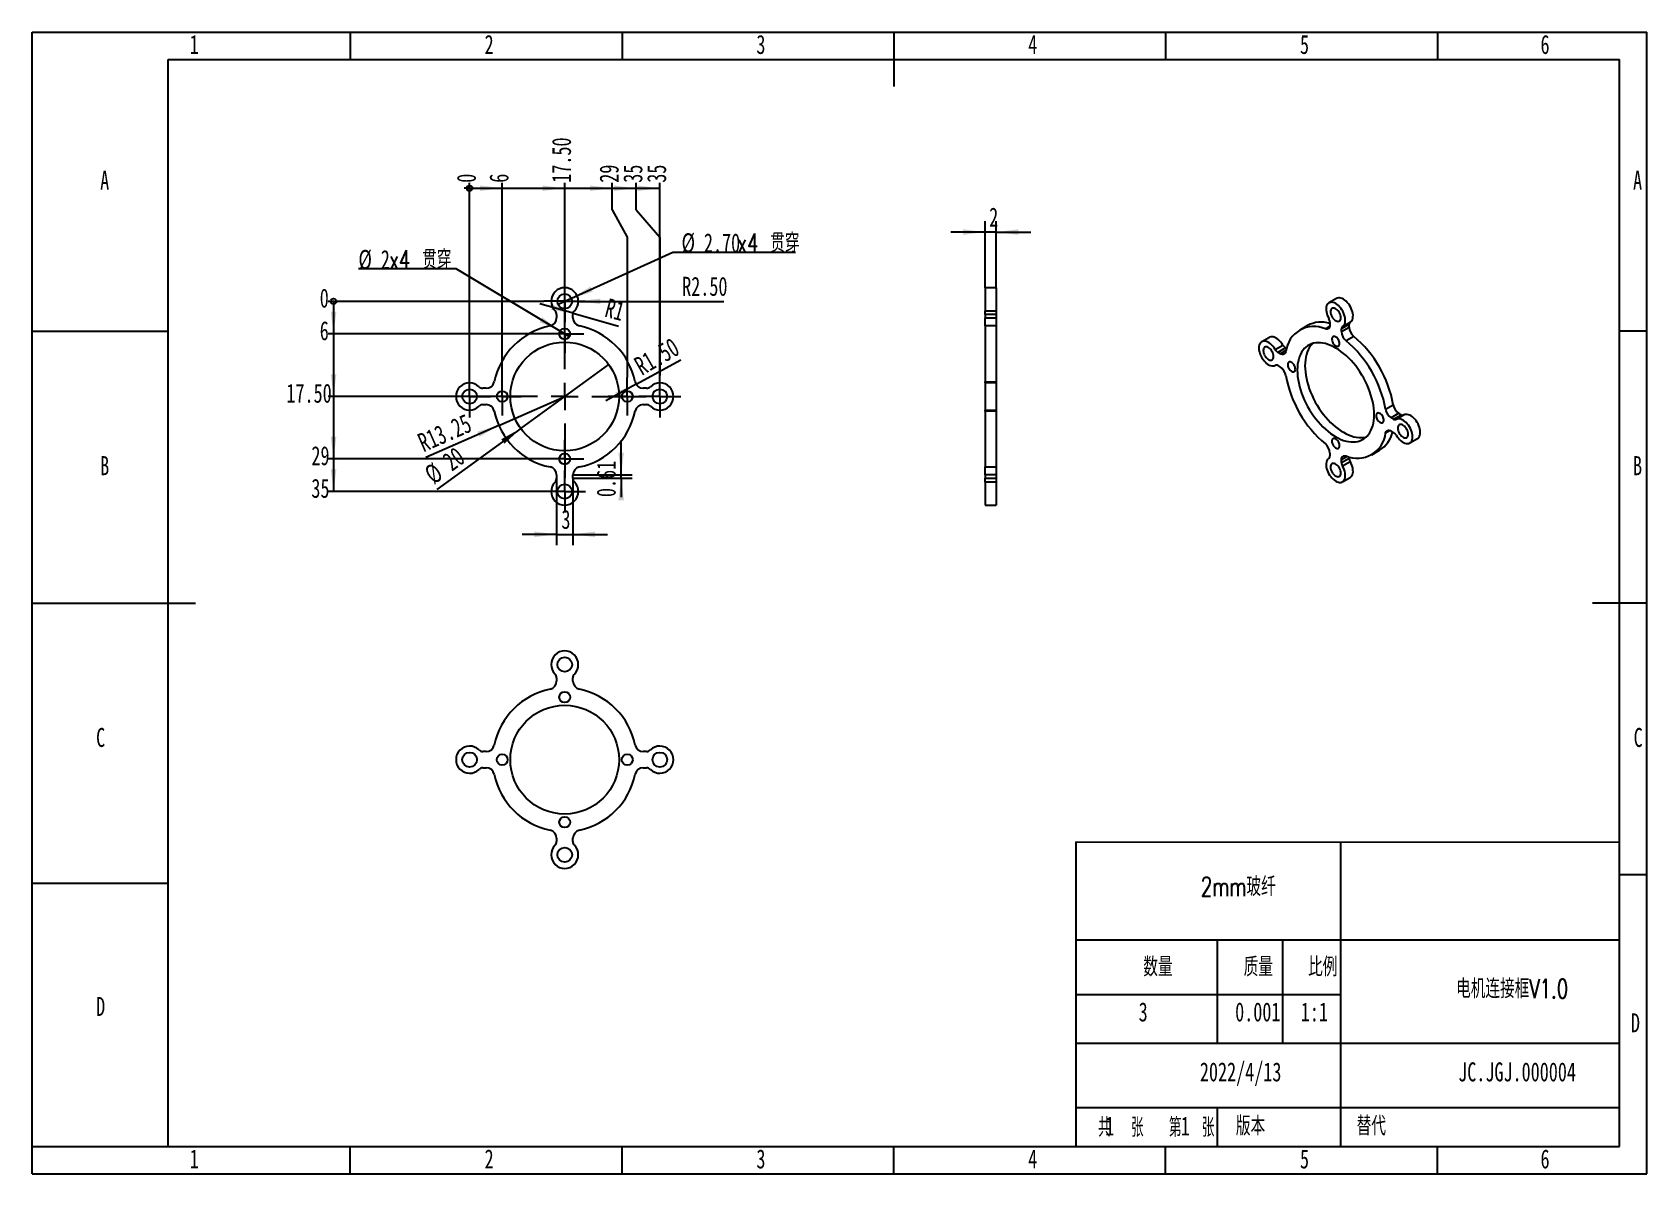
# Model space of a CAD drawing. Header units: millimetres. Extents: x 0 to 297, y 0 to 210.
import ezdxf

# ---------------------------------------------------------------- set-up
doc = ezdxf.new("R2010")
doc.units = ezdxf.units.MM
doc.layers.add('图框', color=7, linetype='Continuous')
doc.styles.add('SLDTEXTSTYLE0', font='TXT', dxfattribs={"width": 0.7, "bigfont": 'bigfont'})
doc.styles.add('SLDTEXTSTYLE1', font='TXT', dxfattribs={"width": 0.6, "bigfont": 'bigfont'})
doc.styles.add('SLDTEXTSTYLE2', font='TXT', dxfattribs={"width": 0.7})
doc.dimstyles.new('SLDDIMSTYLE0', dxfattribs={"dimtxt": 3.5, "dimasz": 0.338667, "dimexe": 0, "dimexo": 0.0625, "dimgap": 0.875, "dimtad": 0, "dimtih": 1, "dimtoh": 1, "dimdec": 0, "dimrnd": 1e-09, "dimdsep": 46, "dimtxsty": 'SLDTEXTSTYLE2', "dimblk1": 'ORIGIN', "dimblk2": 'ORIGIN', "dimsah": 1, "dimcen": 0.09, "dimadec": 0, "dimazin": 2, "dimtfac": 1, "dimtdec": 0, "dimtofl": 0, "dimtmove": 0, "dimatfit": 3, "dimldrblk": 'ORIGIN', "dimfxl": 0, "dimfrac": 2, "dimtolj": 1, "dimtzin": 12, "dimarcsym": 0})
doc.dimstyles.new('SLDDIMSTYLE1', dxfattribs={"dimtxt": 3.5, "dimasz": 4.08, "dimexe": 0, "dimexo": 0.0625, "dimgap": 0.875, "dimtad": 0, "dimtih": 1, "dimtoh": 1, "dimrnd": 1e-09, "dimzin": 12, "dimdsep": 46, "dimtxsty": 'SLDTEXTSTYLE2', "dimsah": 1, "dimcen": 0.09, "dimadec": 0, "dimazin": 3, "dimtfac": 1, "dimtofl": 0, "dimtmove": 0, "dimatfit": 3, "dimfxl": 0, "dimfrac": 2, "dimtolj": 1, "dimtzin": 12, "dimarcsym": 0})
doc.dimstyles.new('SLDDIMSTYLE10', dxfattribs={"dimtxt": 3.5, "dimasz": 4.08, "dimexe": 0, "dimexo": 0.0625, "dimgap": 0.875, "dimtad": 2, "dimrnd": 1e-09, "dimzin": 12, "dimdsep": 46, "dimtxsty": 'SLDTEXTSTYLE2', "dimsah": 1, "dimcen": 0, "dimadec": 0, "dimazin": 3, "dimtfac": 1, "dimtofl": 0, "dimtmove": 0, "dimatfit": 3, "dimfxl": 0, "dimfrac": 2, "dimtolj": 1, "dimtzin": 12, "dimarcsym": 0})
doc.dimstyles.new('SLDDIMSTYLE11', dxfattribs={"dimtxt": 3.5, "dimasz": 4.08, "dimexe": 0, "dimexo": 0.0625, "dimgap": 0.875, "dimtad": 2, "dimrnd": 1e-09, "dimzin": 4, "dimdsep": 46, "dimtxsty": 'SLDTEXTSTYLE2', "dimsah": 1, "dimcen": 0, "dimadec": 0, "dimazin": 1, "dimtfac": 1, "dimtofl": 0, "dimtmove": 1, "dimatfit": 3, "dimfxl": 0, "dimfrac": 2, "dimtolj": 1, "dimtzin": 12, "dimarcsym": 0})
doc.dimstyles.new('SLDDIMSTYLE2', dxfattribs={"dimtxt": 3.5, "dimasz": 4.08, "dimexe": 0, "dimexo": 0.0625, "dimgap": 0.875, "dimtad": 0, "dimtih": 1, "dimtoh": 1, "dimrnd": 1e-09, "dimzin": 4, "dimdsep": 46, "dimtxsty": 'SLDTEXTSTYLE2', "dimsah": 1, "dimcen": 0.09, "dimadec": 0, "dimazin": 1, "dimtfac": 1, "dimtofl": 0, "dimtmove": 0, "dimatfit": 3, "dimfxl": 0, "dimfrac": 2, "dimtolj": 1, "dimtzin": 12, "dimarcsym": 0})
doc.dimstyles.new('SLDDIMSTYLE3', dxfattribs={"dimtxt": 3.5, "dimasz": 4.08, "dimexe": 0, "dimexo": 0.0625, "dimgap": 0.875, "dimtad": 0, "dimtih": 1, "dimtoh": 1, "dimrnd": 1e-09, "dimzin": 4, "dimdsep": 46, "dimtxsty": 'SLDTEXTSTYLE2', "dimblk1": 'NONE', "dimsah": 1, "dimcen": 0, "dimadec": 0, "dimazin": 1, "dimtfac": 1, "dimtmove": 0, "dimatfit": 3, "dimldrblk": 'NONE', "dimfxl": 0, "dimfrac": 2, "dimtolj": 1, "dimtzin": 12, "dimarcsym": 0})
doc.dimstyles.new('SLDDIMSTYLE4', dxfattribs={"dimtxt": 3.5, "dimasz": 4.08, "dimexe": 0, "dimexo": 0.0625, "dimgap": 0.875, "dimtad": 0, "dimtih": 1, "dimtoh": 1, "dimrnd": 1e-09, "dimzin": 12, "dimdsep": 46, "dimtxsty": 'SLDTEXTSTYLE2', "dimblk1": 'NONE', "dimsah": 1, "dimcen": 0, "dimadec": 0, "dimazin": 3, "dimtfac": 1, "dimtmove": 0, "dimatfit": 3, "dimldrblk": 'NONE', "dimfxl": 0, "dimfrac": 2, "dimtolj": 1, "dimtzin": 12, "dimarcsym": 0})
doc.dimstyles.new('SLDDIMSTYLE5', dxfattribs={"dimtxt": 3.5, "dimasz": 4.08, "dimexe": 0, "dimexo": 0.0625, "dimgap": 0.875, "dimtad": 2, "dimrnd": 1e-09, "dimzin": 4, "dimdsep": 46, "dimtxsty": 'SLDTEXTSTYLE2', "dimsah": 1, "dimcen": 0, "dimadec": 0, "dimazin": 1, "dimtfac": 1, "dimtofl": 0, "dimtmove": 0, "dimatfit": 3, "dimfxl": 0, "dimfrac": 2, "dimtolj": 1, "dimtzin": 12, "dimarcsym": 0})
doc.dimstyles.new('SLDDIMSTYLE6', dxfattribs={"dimtxt": 3.5, "dimasz": 4.08, "dimexe": 0, "dimexo": 0.0625, "dimgap": 0.875, "dimtad": 2, "dimrnd": 1e-09, "dimzin": 12, "dimdsep": 46, "dimtxsty": 'SLDTEXTSTYLE2', "dimsah": 1, "dimcen": 0, "dimadec": 0, "dimazin": 3, "dimtfac": 1, "dimtofl": 0, "dimtmove": 1, "dimatfit": 3, "dimfxl": 0, "dimfrac": 2, "dimtolj": 1, "dimtzin": 12, "dimarcsym": 0})
doc.dimstyles.new('SLDDIMSTYLE7', dxfattribs={"dimtxt": 3.5, "dimasz": 4.08, "dimexe": 0, "dimexo": 0.0625, "dimgap": 0.875, "dimtad": 2, "dimrnd": 1e-09, "dimzin": 12, "dimdsep": 46, "dimtxsty": 'SLDTEXTSTYLE2', "dimsah": 1, "dimcen": 0.09, "dimadec": 0, "dimazin": 3, "dimtfac": 1, "dimtmove": 0, "dimatfit": 0, "dimfxl": 0, "dimfrac": 2, "dimtolj": 1, "dimtzin": 12, "dimarcsym": 0})
doc.dimstyles.new('SLDDIMSTYLE8', dxfattribs={"dimtxt": 3.5, "dimasz": 4.08, "dimexe": 0, "dimexo": 0.0625, "dimgap": 0.875, "dimtad": 2, "dimrnd": 1e-09, "dimdsep": 46, "dimtxsty": 'SLDTEXTSTYLE2', "dimsah": 1, "dimcen": 0.09, "dimadec": 0, "dimazin": 2, "dimtfac": 1, "dimtmove": 0, "dimatfit": 0, "dimfxl": 0, "dimfrac": 2, "dimtolj": 1, "dimtzin": 12, "dimarcsym": 0})
doc.dimstyles.new('SLDDIMSTYLE9', dxfattribs={"dimtxt": 3.5, "dimasz": 4.08, "dimexe": 0, "dimexo": 0.0625, "dimgap": 0.875, "dimtad": 2, "dimrnd": 1e-09, "dimzin": 12, "dimdsep": 46, "dimtxsty": 'SLDTEXTSTYLE2', "dimblk1": 'NONE', "dimsah": 1, "dimcen": 0, "dimadec": 0, "dimazin": 3, "dimtfac": 1, "dimtmove": 0, "dimatfit": 3, "dimldrblk": 'NONE', "dimfxl": 0, "dimfrac": 2, "dimtolj": 1, "dimtzin": 12, "dimarcsym": 0})

# ---------------------------------------------------------------- blocks, each defined once
blk = doc.blocks.new('_Origin')
at = {"color": 0, "linetype": 'ByBlock', "lineweight": -2}
blk.add_line((0, 0), (-1, 0), dxfattribs=at)
blk.add_circle((0, 0), 0.5, dxfattribs=at)
blk = doc.blocks.new('_D')
at = {"layer": '图框'}
blk.add_line((80.45, 146.85), (80.45, 182.32), dxfattribs=at)
at = {"layer": '图框', "xscale": 1.016, "yscale": 1.016}
blk.add_blockref('_Origin', (80.45, 181.31), dxfattribs=at)
at = {"layer": '图框', "insert": (78.1, 182.32), "char_height": 3.5, "attachment_point": 1, "rotation": 90, "style": 'SLDTEXTSTYLE2'}
blk.add_mtext('0', dxfattribs=at)
blk = doc.blocks.new('_D_1')
at = {"layer": '图框'}
for p, q in [((80.45, 181.31), (86.45, 181.31)), ((86.45, 146.5), (86.45, 182.32))]:
    blk.add_line(p, q, dxfattribs=at)
blk.add_solid([(86.45, 181.31), (82.37, 181.81), (82.37, 180.8)], dxfattribs=at)
at = {"layer": '图框', "insert": (84.1, 182.32), "char_height": 3.5, "attachment_point": 1, "rotation": 90, "style": 'SLDTEXTSTYLE2'}
blk.add_mtext('6', dxfattribs=at)
blk = doc.blocks.new('_D_2')
at = {"layer": '图框'}
for p, q in [((86.45, 181.31), (97.95, 181.31)), ((97.95, 155.5), (97.95, 182.32))]:
    blk.add_line(p, q, dxfattribs=at)
blk.add_solid([(97.95, 181.31), (93.87, 181.81), (93.87, 180.8)], dxfattribs=at)
at = {"layer": '图框', "insert": (95.6, 182.32), "char_height": 3.5, "attachment_point": 1, "rotation": 90, "style": 'SLDTEXTSTYLE2'}
blk.add_mtext('17.50', dxfattribs=at)
blk = doc.blocks.new('_D_3')
at = {"layer": '图框'}
for p, q in [((97.95, 181.31), (106.7, 181.31)), ((106.7, 177.32), (106.7, 182.32)), ((106.7, 177.32), (109.45, 172.32)), ((109.45, 172.32), (109.45, 146.5))]:
    blk.add_line(p, q, dxfattribs=at)
blk.add_solid([(106.7, 181.31), (102.62, 181.81), (102.62, 180.8)], dxfattribs=at)
at = {"layer": '图框', "insert": (104.36, 182.32), "char_height": 3.5, "attachment_point": 1, "rotation": 90, "style": 'SLDTEXTSTYLE2'}
blk.add_mtext('29', dxfattribs=at)
blk = doc.blocks.new('_D_4')
at = {"layer": '图框'}
for p, q in [((106.7, 181.31), (111.08, 181.31)), ((111.08, 177.32), (111.08, 182.32)), ((111.08, 177.32), (115.45, 172.32)), ((115.45, 172.32), (115.45, 146.85))]:
    blk.add_line(p, q, dxfattribs=at)
blk.add_solid([(111.08, 181.31), (107, 181.81), (107, 180.8)], dxfattribs=at)
at = {"layer": '图框', "insert": (108.73, 182.32), "char_height": 3.5, "attachment_point": 1, "rotation": 90, "style": 'SLDTEXTSTYLE2'}
blk.add_mtext('35', dxfattribs=at)
blk = doc.blocks.new('_D_5')
at = {"layer": '图框'}
for p, q in [((106.7, 181.31), (115.45, 181.31)), ((115.45, 143), (115.45, 182.32))]:
    blk.add_line(p, q, dxfattribs=at)
blk.add_solid([(115.45, 181.31), (111.37, 181.81), (111.37, 180.8)], dxfattribs=at)
at = {"layer": '图框', "insert": (113.1, 182.32), "char_height": 3.5, "attachment_point": 1, "rotation": 90, "style": 'SLDTEXTSTYLE2'}
blk.add_mtext('35', dxfattribs=at)
blk = doc.blocks.new('_D_6')
at = {"layer": '图框'}
blk.add_line((94.1, 160.5), (54.42, 160.5), dxfattribs=at)
at = {"layer": '图框', "xscale": 1.016, "yscale": 1.016}
blk.add_blockref('_Origin', (55.43, 160.5), dxfattribs=at)
at = {"layer": '图框', "insert": (52.88, 162.85), "char_height": 3.5, "attachment_point": 1, "style": 'SLDTEXTSTYLE2'}
blk.add_mtext('0', dxfattribs=at)
blk = doc.blocks.new('_D_7')
at = {"layer": '图框'}
for p, q in [((55.43, 160.5), (55.43, 154.5)), ((94.45, 154.5), (54.42, 154.5))]:
    blk.add_line(p, q, dxfattribs=at)
blk.add_solid([(55.43, 154.5), (55.94, 158.58), (54.92, 158.58)], dxfattribs=at)
at = {"layer": '图框', "insert": (52.88, 156.85), "char_height": 3.5, "attachment_point": 1, "style": 'SLDTEXTSTYLE2'}
blk.add_mtext('6', dxfattribs=at)
blk = doc.blocks.new('_D_8')
at = {"layer": '图框'}
for p, q in [((55.43, 154.5), (55.43, 143)), ((82.95, 143), (54.42, 143))]:
    blk.add_line(p, q, dxfattribs=at)
blk.add_solid([(55.43, 143), (55.94, 147.08), (54.92, 147.08)], dxfattribs=at)
at = {"layer": '图框', "insert": (46.75, 145.35), "char_height": 3.5, "attachment_point": 1, "style": 'SLDTEXTSTYLE2'}
blk.add_mtext('17.50', dxfattribs=at)
blk = doc.blocks.new('_D_9')
at = {"layer": '图框'}
for p, q in [((55.43, 143), (55.43, 131.5)), ((94.45, 131.5), (54.42, 131.5))]:
    blk.add_line(p, q, dxfattribs=at)
blk.add_solid([(55.43, 131.5), (55.94, 135.58), (54.92, 135.58)], dxfattribs=at)
at = {"layer": '图框', "insert": (51.35, 133.85), "char_height": 3.5, "attachment_point": 1, "style": 'SLDTEXTSTYLE2'}
blk.add_mtext('29', dxfattribs=at)
blk = doc.blocks.new('_D_10')
at = {"layer": '图框'}
for p, q in [((55.43, 131.5), (55.43, 125.5)), ((94.1, 125.5), (54.42, 125.5))]:
    blk.add_line(p, q, dxfattribs=at)
blk.add_solid([(55.43, 125.5), (55.94, 129.58), (54.92, 129.58)], dxfattribs=at)
at = {"layer": '图框', "insert": (51.34, 127.85), "char_height": 3.5, "attachment_point": 1, "style": 'SLDTEXTSTYLE2'}
blk.add_mtext('35', dxfattribs=at)
blk = doc.blocks.new('_D_11')
at = {"layer": '图框'}
for p, q in [((99.18, 161.06), (117.86, 169.53)), ((117.86, 169.53), (140.41, 169.53)), ((96.72, 159.95), (99.18, 161.06))]:
    blk.add_line(p, q, dxfattribs=at)
blk.add_solid([(99.18, 161.06), (103.11, 162.28), (102.69, 163.21)], dxfattribs=at)
at = {"layer": '图框', "char_height": 3.5, "attachment_point": 1}
for s, insert, style in [('%%c', (119.44, 173.02), 'SLDTEXTSTYLE2'), ('2.70', (123.56, 173.01), 'SLDTEXTSTYLE2'), ('x4 贯穿', (129.69, 173.01), 'SLDTEXTSTYLE0')]:
    blk.add_mtext(s, dxfattribs=dict(at, insert=insert, style=style))
blk = doc.blocks.new('_None')
blk = doc.blocks.new('_D_12')
at = {"layer": '图框'}
for p, q in [((77.95, 166.46), (60, 166.46)), ((97.09, 155.02), (77.95, 166.46)), ((98.81, 153.99), (97.09, 155.02))]:
    blk.add_line(p, q, dxfattribs=at)
blk.add_solid([(97.09, 155.02), (93.85, 157.55), (93.33, 156.67)], dxfattribs=at)
at = {"layer": '图框', "char_height": 3.5, "attachment_point": 1}
for s, insert, style in [('%%c', (60, 169.95), 'SLDTEXTSTYLE2'), ('2', (64.11, 169.93), 'SLDTEXTSTYLE2'), ('x4 贯穿', (65.65, 169.93), 'SLDTEXTSTYLE0')]:
    blk.add_mtext(s, dxfattribs=dict(at, insert=insert, style=style))
blk = doc.blocks.new('_D_13')
at = {"layer": '图框'}
for q in [(97.95, 160.5), (127.23, 160.5)]:
    blk.add_line((100.45, 160.5), q, dxfattribs=at)
blk.add_solid([(100.45, 160.5), (104.53, 160), (104.53, 161.01)], dxfattribs=at)
at = {"layer": '图框', "insert": (119.56, 165.01), "char_height": 3.5, "attachment_point": 1, "style": 'SLDTEXTSTYLE2'}
blk.add_mtext('R2.50', dxfattribs=at)
blk = doc.blocks.new('_D_14')
at = {"layer": '图框'}
for q in [(93.37, 160.04), (107.83, 155.96)]:
    blk.add_line((99.48, 158.31), q, dxfattribs=at)
blk.add_solid([(99.48, 158.31), (95.7, 159.91), (95.42, 158.93)], dxfattribs=at)
at = {"layer": '图框', "insert": (106.04, 161.11), "char_height": 3.5, "attachment_point": 1, "rotation": 345, "style": 'SLDTEXTSTYLE2'}
blk.add_mtext('R1', dxfattribs=at)
blk = doc.blocks.new('_D_15')
at = {"layer": '图框'}
for p, q in [((96.45, 127.95), (96.45, 115.63)), ((99.45, 127.95), (99.45, 115.63)), ((96.45, 117.63), (90.1, 117.63)), ((96.45, 117.63), (99.45, 117.63)), ((99.45, 117.63), (105.8, 117.63))]:
    blk.add_line(p, q, dxfattribs=at)
for points in [[(96.45, 117.63), (92.37, 118.14), (92.37, 117.12)], [(99.45, 117.63), (103.53, 117.12), (103.53, 118.14)]]:
    blk.add_solid(points, dxfattribs=at)
at = {"layer": '图框', "insert": (97.34, 122.14), "char_height": 3.5, "attachment_point": 1, "style": 'SLDTEXTSTYLE2'}
blk.add_mtext('3', dxfattribs=at)
blk = doc.blocks.new('_D_16')
at = {"layer": '图框'}
for p, q in [((108.33, 128.56), (108.33, 134.91)), ((99.45, 128.56), (110.33, 128.56)), ((99.45, 127.95), (110.33, 127.95)), ((108.33, 127.95), (108.33, 128.56)), ((108.33, 127.95), (108.33, 124.49))]:
    blk.add_line(p, q, dxfattribs=at)
for points in [[(108.33, 128.56), (108.84, 132.64), (107.82, 132.64)], [(108.33, 127.95), (107.82, 123.87), (108.84, 123.87)]]:
    blk.add_solid(points, dxfattribs=at)
at = {"layer": '图框', "insert": (103.82, 124.49), "char_height": 3.5, "attachment_point": 1, "rotation": 90, "style": 'SLDTEXTSTYLE2'}
blk.add_mtext('0.61', dxfattribs=at)
blk = doc.blocks.new('_D_17')
at = {"layer": '图框'}
for q in [(106.04, 148.89), (74.44, 125.89)]:
    blk.add_line((89.87, 137.12), q, dxfattribs=at)
blk.add_solid([(89.87, 137.12), (86.27, 135.13), (86.87, 134.31)], dxfattribs=at)
at = {"layer": '图框', "char_height": 3.5, "attachment_point": 1, "rotation": 36.0491, "style": 'SLDTEXTSTYLE2'}
for s, insert in [('%%c', (71.79, 129.54)), ('20', (75.12, 131.95))]:
    blk.add_mtext(s, dxfattribs=dict(at, insert=insert))
blk = doc.blocks.new('_D_18')
at = {"layer": '图框'}
for q in [(97.95, 143), (72.38, 131.79)]:
    blk.add_line((85.82, 137.68), q, dxfattribs=at)
blk.add_solid([(85.82, 137.68), (81.88, 136.51), (82.28, 135.58)], dxfattribs=at)
at = {"layer": '图框', "insert": (70.57, 135.91), "char_height": 3.5, "attachment_point": 1, "rotation": 23.679, "style": 'SLDTEXTSTYLE2'}
blk.add_mtext('R13.25', dxfattribs=at)
blk = doc.blocks.new('_D_19')
at = {"layer": '图框'}
for q in [(119.29, 149.73), (105.52, 142.21)]:
    blk.add_line((111.09, 145.25), q, dxfattribs=at)
blk.add_solid([(111.09, 145.25), (107.27, 143.74), (107.76, 142.85)], dxfattribs=at)
at = {"layer": '图框', "insert": (110.39, 149.8), "char_height": 3.5, "attachment_point": 1, "rotation": 30, "style": 'SLDTEXTSTYLE2'}
blk.add_mtext('R1.50', dxfattribs=at)
blk = doc.blocks.new('SW_CENTERMARKSYMBOL_0')
at = {"layer": '图框', "color": 0}
for p, q in [((0, 5), (0, 12.5)), ((-5, 0), (-12.5, 0)), ((0, 0), (-2.5, 0)), ((0, 0), (0, 2.5)), ((0, 0), (0, -2.5)), ((0, 0), (2.5, 0)), ((5, 0), (12.5, 0)), ((0, -5), (0, -12.5))]:
    blk.add_line(p, q, dxfattribs=at)
blk = doc.blocks.new('SW_CENTERMARKSYMBOL_1')
at = {"layer": '图框', "color": 0}
for p, q in [((0, 2.5), (0, 3.85)), ((-2.5, 0), (-3.85, 0)), ((0, 0), (-2.5, 0)), ((0, 0), (0, 2.5)), ((0, 0), (0, -2.5)), ((0, 0), (2.5, 0)), ((2.5, 0), (3.85, 0)), ((0, -2.5), (0, -3.85))]:
    blk.add_line(p, q, dxfattribs=at)
blk = doc.blocks.new('SW_CENTERMARKSYMBOL_2')
at = {"layer": '图框', "color": 0}
for p, q in [((0, 2.5), (0, 3.85)), ((-2.5, 0), (-3.85, 0)), ((0, 0), (-2.5, 0)), ((0, 0), (0, 2.5)), ((0, 0), (0, -2.5)), ((0, 0), (2.5, 0)), ((2.5, 0), (3.85, 0)), ((0, -2.5), (0, -3.85))]:
    blk.add_line(p, q, dxfattribs=at)
blk = doc.blocks.new('SW_CENTERMARKSYMBOL_3')
at = {"layer": '图框', "color": 0}
for p, q in [((0, 2.5), (0, 3.85)), ((-2.5, 0), (-3.85, 0)), ((0, 0), (-2.5, 0)), ((0, 0), (0, 2.5)), ((0, 0), (0, -2.5)), ((0, 0), (2.5, 0)), ((2.5, 0), (3.85, 0)), ((0, -2.5), (0, -3.85))]:
    blk.add_line(p, q, dxfattribs=at)
blk = doc.blocks.new('SW_CENTERMARKSYMBOL_4')
at = {"layer": '图框', "color": 0}
for p, q in [((0, 2.5), (0, 3.85)), ((-2.5, 0), (-3.85, 0)), ((0, 0), (-2.5, 0)), ((0, 0), (0, 2.5)), ((0, 0), (0, -2.5)), ((0, 0), (2.5, 0)), ((2.5, 0), (3.85, 0)), ((0, -2.5), (0, -3.85))]:
    blk.add_line(p, q, dxfattribs=at)
blk = doc.blocks.new('SW_CENTERMARKSYMBOL_5')
at = {"layer": '图框', "color": 0}
for p, q in [((0, 2.5), (0, 3.5)), ((-2.5, 0), (-3.5, 0)), ((0, 0), (-2.5, 0)), ((0, 0), (0, 2.5)), ((0, 0), (0, -2.5)), ((0, 0), (2.5, 0)), ((2.5, 0), (3.5, 0)), ((0, -2.5), (0, -3.5))]:
    blk.add_line(p, q, dxfattribs=at)
blk = doc.blocks.new('SW_CENTERMARKSYMBOL_6')
at = {"layer": '图框', "color": 0}
for p, q in [((0, 2.5), (0, 3.5)), ((-2.5, 0), (-3.5, 0)), ((0, 0), (-2.5, 0)), ((0, 0), (0, 2.5)), ((0, 0), (0, -2.5)), ((0, 0), (2.5, 0)), ((2.5, 0), (3.5, 0)), ((0, -2.5), (0, -3.5))]:
    blk.add_line(p, q, dxfattribs=at)
blk = doc.blocks.new('SW_CENTERMARKSYMBOL_7')
at = {"layer": '图框', "color": 0}
for p, q in [((0, 2.5), (0, 3.5)), ((-2.5, 0), (-3.5, 0)), ((0, 0), (-2.5, 0)), ((0, 0), (0, 2.5)), ((0, 0), (0, -2.5)), ((0, 0), (2.5, 0)), ((2.5, 0), (3.5, 0)), ((0, -2.5), (0, -3.5))]:
    blk.add_line(p, q, dxfattribs=at)
blk = doc.blocks.new('SW_CENTERMARKSYMBOL_8')
at = {"layer": '图框', "color": 0}
for p, q in [((0, 2.5), (0, 3.5)), ((-2.5, 0), (-3.5, 0)), ((0, 0), (-2.5, 0)), ((0, 0), (0, 2.5)), ((0, 0), (0, -2.5)), ((0, 0), (2.5, 0)), ((2.5, 0), (3.5, 0)), ((0, -2.5), (0, -3.5))]:
    blk.add_line(p, q, dxfattribs=at)
blk = doc.blocks.new('_D_20')
at = {"layer": '图框'}
for p, q in [((175.32, 163), (175.32, 175.24)), ((177.32, 163), (177.32, 175.24)), ((175.32, 173.24), (168.97, 173.24)), ((177.32, 173.24), (175.32, 173.24)), ((177.32, 173.24), (183.67, 173.24))]:
    blk.add_line(p, q, dxfattribs=at)
for points in [[(175.32, 173.24), (171.24, 173.75), (171.24, 172.73)], [(177.32, 173.24), (181.4, 172.73), (181.4, 173.75)]]:
    blk.add_solid(points, dxfattribs=at)
at = {"layer": '图框', "insert": (176.03, 177.75), "char_height": 3.5, "attachment_point": 1, "style": 'SLDTEXTSTYLE2'}
blk.add_mtext('2', dxfattribs=at)

msp = doc.modelspace()

# ---------------------------------------------------------------- linework, layer by layer
at = {"color": 7, "linetype": 'Continuous', "lineweight": 25}
for p, q in [((177.321, 163.003), (175.321, 163.003)), ((175.321, 163.003), (175.321, 158.754)), ((177.321, 163.003), (177.321, 158.754)), ((239.954, 161.02), (238.54, 160.203)), ((96.45, 158.054), (96.45, 157.445)), ((99.45, 157.445), (99.45, 158.054)), ((175.321, 158.754), (177.321, 158.754)), ((175.321, 158.054), (175.321, 158.754)), ((177.321, 158.054), (175.321, 158.054)), ((175.321, 158.054), (175.321, 157.445)), ((175.321, 157.445), (177.321, 157.445)), ((175.321, 155.976), (175.321, 157.445)), ((177.321, 158.754), (177.321, 158.054)), ((177.321, 158.054), (177.321, 157.445)), ((177.321, 157.445), (177.321, 155.976)), ((177.321, 155.976), (175.321, 155.976)), ((175.321, 155.976), (175.321, 145.698)), ((177.321, 155.976), (177.321, 145.698)), ((234.579, 156.04), (233.165, 155.224)), ((238.729, 156.651), (238.729, 156.153)), ((242.264, 156.242), (240.85, 155.426)), ((240.85, 154.929), (242.264, 155.745)), ((240.85, 154.929), (240.85, 155.426)), ((241.052, 155.881), (242.466, 156.697)), ((242.264, 155.745), (242.264, 156.242)), ((227.579, 153.874), (226.165, 153.058)), ((228.652, 151.636), (230.066, 152.453)), ((230.561, 151.934), (229.147, 151.117)), ((230.753, 151.823), (230.561, 151.934)), ((243.109, 154.058), (241.695, 153.242)), ((229.578, 150.869), (229.147, 151.117)), ((229.147, 148.668), (229.578, 148.419)), ((175.321, 145.698), (177.321, 145.698)), ((175.321, 145.503), (175.321, 145.698)), ((177.321, 145.698), (177.321, 145.503)), ((83.509, 144.503), (82.9, 144.503)), ((113.001, 144.503), (112.392, 144.503)), ((177.321, 145.503), (175.321, 145.503)), ((175.321, 145.503), (175.321, 140.503)), ((177.321, 145.503), (177.321, 140.503)), ((82.9, 141.503), (83.509, 141.503)), ((112.392, 141.503), (113.001, 141.503)), ((175.321, 140.503), (177.321, 140.503)), ((175.321, 140.308), (175.321, 140.503)), ((177.321, 140.308), (175.321, 140.308)), ((175.321, 140.308), (175.321, 130.03)), ((177.321, 140.503), (177.321, 140.308)), ((177.321, 140.308), (177.321, 130.03)), ((248.963, 140.654), (250.377, 141.47)), ((251.415, 139.895), (250.001, 139.079)), ((250.432, 138.83), (251.846, 139.646)), ((252.341, 139.594), (250.927, 138.778)), ((251.846, 139.646), (251.415, 139.895)), ((250.432, 138.83), (250.001, 139.079)), ((250.001, 136.629), (250.432, 136.38)), ((253.414, 134.44), (254.828, 135.257)), ((238.729, 132.569), (238.729, 132.072)), ((240.85, 130.847), (242.264, 131.664)), ((240.85, 130.847), (240.85, 131.344)), ((242.466, 130.976), (241.052, 130.159)), ((242.264, 131.664), (242.264, 131.885)), ((246.414, 132.274), (247.828, 133.09)), ((96.45, 128.562), (96.45, 127.953)), ((99.45, 127.953), (99.45, 128.562)), ((175.321, 130.03), (177.321, 130.03)), ((175.321, 128.562), (175.321, 130.03)), ((177.321, 128.562), (175.321, 128.562)), ((175.321, 128.562), (175.321, 127.953)), ((175.321, 127.953), (177.321, 127.953)), ((175.321, 127.253), (175.321, 127.953)), ((177.321, 130.03), (177.321, 128.562)), ((177.321, 128.562), (177.321, 127.953)), ((177.321, 127.953), (177.321, 127.253)), ((241.039, 127.294), (242.454, 128.111)), ((177.321, 127.253), (175.321, 127.253)), ((175.321, 127.253), (175.321, 123.003)), ((177.321, 127.253), (177.321, 123.003)), ((175.321, 123.003), (177.321, 123.003)), ((96.45, 91.225), (96.45, 90.617)), ((99.45, 90.617), (99.45, 91.225)), ((83.509, 77.675), (82.9, 77.675)), ((113.001, 77.675), (112.392, 77.675)), ((82.9, 74.675), (83.509, 74.675)), ((112.392, 74.675), (113.001, 74.675)), ((96.45, 61.733), (96.45, 61.124)), ((99.45, 61.124), (99.45, 61.733))]:
    msp.add_line(p, q, dxfattribs=at)
at = {"color": 8, "linetype": 'Continuous', "lineweight": 25}
for p, q in [((237.884, 155.442), (238.707, 155.917)), ((229.578, 150.869), (230.671, 151.5)), ((249.786, 136.728), (248.963, 136.253)), ((241.944, 131.976), (240.85, 131.344))]:
    msp.add_line(p, q, dxfattribs=at)
at = {"color": 7, "linetype": 'Continuous', "lineweight": 25, "flags": 128}
for points in [[(242.466, 156.697), (242.625, 156.82), (242.756, 156.982), (242.857, 157.179), (242.928, 157.408), (242.965, 157.664), (242.969, 157.943), (242.939, 158.24), (242.877, 158.548), (242.782, 158.862), (242.658, 159.176), (242.506, 159.484), (242.329, 159.78), (242.131, 160.058), (241.915, 160.313), (241.685, 160.541), (241.447, 160.736), (241.204, 160.896), (240.961, 161.017), (240.722, 161.097), (240.493, 161.134), (240.277, 161.128), (240.078, 161.079), (239.954, 161.02)], [(241.052, 155.881), (241.21, 156.004), (241.342, 156.165), (241.443, 156.362), (241.513, 156.591), (241.551, 156.848), (241.555, 157.127), (241.525, 157.423), (241.463, 157.732), (241.368, 158.046), (241.244, 158.36), (241.092, 158.667), (240.915, 158.963), (240.716, 159.241), (240.501, 159.497), (240.271, 159.724), (240.033, 159.92), (239.789, 160.08), (239.546, 160.201), (239.308, 160.281), (239.078, 160.318), (238.862, 160.312), (238.664, 160.262), (238.487, 160.171), (238.335, 160.039), (238.211, 159.868), (238.116, 159.663), (238.054, 159.427), (238.024, 159.165), (238.028, 158.881), (238.066, 158.582), (238.136, 158.272), (238.237, 157.957), (238.369, 157.644), (238.527, 157.339)], [(240.744, 157.487), (240.728, 157.699), (240.68, 157.923), (240.601, 158.15), (240.495, 158.374), (240.365, 158.586), (240.215, 158.779), (240.051, 158.948), (239.878, 159.085), (239.701, 159.187), (239.528, 159.249), (239.364, 159.271), (239.214, 159.25), (239.084, 159.188), (238.978, 159.087), (238.899, 158.95), (238.851, 158.783), (238.835, 158.589), (238.851, 158.377), (238.899, 158.154), (238.978, 157.927), (239.084, 157.703), (239.214, 157.491), (239.364, 157.297), (239.528, 157.129), (239.701, 156.992), (239.878, 156.89), (240.051, 156.827), (240.215, 156.806), (240.365, 156.827), (240.495, 156.888), (240.601, 156.99), (240.68, 157.126), (240.728, 157.294), (240.744, 157.487)], [(238.729, 156.153), (238.713, 155.954), (238.668, 155.779), (238.593, 155.632), (238.491, 155.518), (238.365, 155.44), (238.219, 155.401), (238.057, 155.402), (237.884, 155.442)], [(228.652, 151.636), (228.467, 151.926), (228.261, 152.196), (228.04, 152.441), (227.806, 152.657), (227.566, 152.84), (227.322, 152.985), (227.08, 153.09), (226.844, 153.154), (226.62, 153.175), (226.41, 153.152), (226.219, 153.086), (226.052, 152.979), (225.91, 152.832), (225.797, 152.648), (225.714, 152.431), (225.664, 152.184), (225.647, 151.913), (225.664, 151.622), (225.714, 151.318), (225.797, 151.006), (225.91, 150.691), (226.052, 150.38), (226.219, 150.079), (226.41, 149.793), (226.62, 149.529), (226.844, 149.29), (227.08, 149.082), (227.322, 148.908), (227.566, 148.772), (227.806, 148.676), (228.04, 148.622), (228.261, 148.612), (228.467, 148.645), (228.652, 148.72)], [(228.37, 150.341), (228.353, 150.553), (228.305, 150.777), (228.227, 151.004), (228.121, 151.228), (227.99, 151.44), (227.841, 151.634), (227.676, 151.802), (227.503, 151.939), (227.327, 152.041), (227.154, 152.104), (226.99, 152.125), (226.84, 152.104), (226.71, 152.042), (226.603, 151.941), (226.525, 151.805), (226.477, 151.637), (226.461, 151.444), (226.477, 151.232), (226.525, 151.008), (226.603, 150.781), (226.71, 150.557), (226.84, 150.345), (226.99, 150.151), (227.154, 149.983), (227.327, 149.846), (227.503, 149.744), (227.676, 149.681), (227.841, 149.66), (227.99, 149.681), (228.121, 149.743), (228.227, 149.844), (228.305, 149.98), (228.353, 150.148), (228.37, 150.341)], [(230.066, 152.453), (229.881, 152.742), (229.676, 153.013), (229.454, 153.258), (229.221, 153.474), (228.98, 153.656), (228.736, 153.801), (228.494, 153.907), (228.258, 153.97), (228.034, 153.991), (227.824, 153.968), (227.634, 153.903), (227.579, 153.874)], [(246.861, 139.667), (246.844, 140.234), (246.795, 140.817), (246.713, 141.414), (246.598, 142.021), (246.452, 142.637), (246.275, 143.258), (246.068, 143.881), (245.831, 144.504), (245.566, 145.123), (245.275, 145.735), (244.957, 146.339), (244.616, 146.93), (244.252, 147.507), (243.867, 148.066), (243.463, 148.605), (243.043, 149.121), (242.607, 149.612), (242.157, 150.076), (241.697, 150.51), (241.228, 150.913), (240.752, 151.282), (240.272, 151.617), (239.789, 151.914), (239.307, 152.174), (238.827, 152.394), (238.351, 152.574), (237.882, 152.713), (237.422, 152.81), (236.972, 152.865), (236.536, 152.877), (236.115, 152.847), (235.712, 152.774), (235.327, 152.659), (234.963, 152.503), (234.622, 152.306), (234.304, 152.068), (234.013, 151.793), (233.748, 151.479), (233.511, 151.13), (233.304, 150.746), (233.127, 150.33), (232.981, 149.883), (232.866, 149.407), (232.784, 148.905), (232.735, 148.379), (232.718, 147.831), (232.735, 147.264), (232.784, 146.681), (232.866, 146.084), (232.981, 145.477), (233.127, 144.861), (233.304, 144.24), (233.511, 143.617), (233.748, 142.994), (234.013, 142.375), (234.304, 141.762), (234.622, 141.159), (234.963, 140.568), (235.327, 139.991), (235.712, 139.432), (236.115, 138.893), (236.536, 138.377), (236.972, 137.886), (237.422, 137.422), (237.882, 136.988), (238.351, 136.585), (238.827, 136.215), (239.307, 135.881), (239.789, 135.583), (240.272, 135.324), (240.752, 135.104), (241.228, 134.924), (241.697, 134.785), (242.157, 134.688), (242.607, 134.633), (243.043, 134.621), (243.463, 134.651), (243.867, 134.724), (244.252, 134.839), (244.616, 134.995), (244.957, 135.192), (245.275, 135.429), (245.566, 135.705), (245.831, 136.018), (246.068, 136.368), (246.275, 136.752), (246.452, 137.168), (246.598, 137.615), (246.713, 138.091), (246.795, 138.593), (246.844, 139.119), (246.861, 139.667)], [(235.547, 152.731), (235.427, 152.609), (235.162, 152.296), (234.925, 151.946), (234.718, 151.562), (234.541, 151.146), (234.395, 150.699), (234.281, 150.223), (234.198, 149.721), (234.149, 149.195), (234.133, 148.647), (234.149, 148.081), (234.198, 147.497), (234.281, 146.901), (234.395, 146.293), (234.541, 145.677), (234.718, 145.056), (234.925, 144.433), (235.162, 143.81), (235.427, 143.191), (235.719, 142.579), (236.036, 141.975), (236.377, 141.384), (236.741, 140.807), (237.126, 140.248), (237.53, 139.71), (237.951, 139.193), (238.387, 138.702), (238.836, 138.238), (239.296, 137.804), (239.765, 137.401), (240.241, 137.032), (240.721, 136.697), (241.204, 136.4), (241.686, 136.14), (242.167, 135.92), (242.642, 135.74), (243.111, 135.601), (243.572, 135.504), (244.021, 135.45), (244.457, 135.437), (244.878, 135.468), (245.281, 135.54), (245.446, 135.584)], [(240.497, 152.731), (240.48, 152.916), (240.431, 153.111), (240.352, 153.308), (240.247, 153.497), (240.121, 153.669), (239.979, 153.817), (239.828, 153.932), (239.675, 154.011), (239.528, 154.049), (239.393, 154.044), (239.276, 153.997), (239.184, 153.91), (239.119, 153.787), (239.087, 153.633), (239.087, 153.457), (239.119, 153.265), (239.184, 153.068), (239.276, 152.874), (239.393, 152.692), (239.528, 152.532), (239.675, 152.399), (239.828, 152.302), (239.979, 152.243), (240.121, 152.226), (240.247, 152.252), (240.352, 152.32), (240.431, 152.426), (240.48, 152.565), (240.497, 152.731)], [(230.616, 151.245), (230.564, 151.075), (230.484, 150.934), (230.377, 150.827), (230.247, 150.757), (230.098, 150.726), (229.933, 150.735), (229.758, 150.783), (229.578, 150.869)], [(232.365, 148.035), (232.348, 148.22), (232.299, 148.416), (232.221, 148.612), (232.116, 148.801), (231.989, 148.973), (231.847, 149.121), (231.696, 149.236), (231.543, 149.315), (231.396, 149.353), (231.261, 149.348), (231.144, 149.301), (231.052, 149.214), (230.988, 149.091), (230.955, 148.937), (230.955, 148.761), (230.988, 148.569), (231.052, 148.372), (231.144, 148.178), (231.261, 147.996), (231.396, 147.836), (231.543, 147.703), (231.696, 147.606), (231.847, 147.547), (231.989, 147.531), (232.116, 147.557), (232.221, 147.624), (232.299, 147.73), (232.348, 147.869), (232.365, 148.035)], [(247.214, 139.463), (247.231, 139.278), (247.279, 139.082), (247.358, 138.885), (247.463, 138.696), (247.59, 138.524), (247.732, 138.377), (247.883, 138.261), (248.036, 138.183), (248.183, 138.145), (248.318, 138.15), (248.435, 138.197), (248.527, 138.284), (248.591, 138.407), (248.624, 138.56), (248.624, 138.737), (248.591, 138.928), (248.527, 139.126), (248.435, 139.32), (248.318, 139.501), (248.183, 139.662), (248.036, 139.794), (247.883, 139.892), (247.732, 139.951), (247.59, 139.967), (247.463, 139.941), (247.358, 139.874), (247.279, 139.768), (247.231, 139.629), (247.214, 139.463)], [(254.828, 135.257), (254.941, 135.335), (255.083, 135.482), (255.196, 135.666), (255.279, 135.884), (255.329, 136.13), (255.346, 136.401), (255.329, 136.692), (255.279, 136.996), (255.196, 137.309), (255.083, 137.623), (254.941, 137.934), (254.774, 138.235), (254.583, 138.521), (254.374, 138.785), (254.149, 139.024), (253.913, 139.232), (253.671, 139.406), (253.428, 139.543), (253.187, 139.638), (252.953, 139.692), (252.732, 139.702), (252.526, 139.67), (252.341, 139.594)], [(248.963, 136.253), (249.015, 136.423), (249.095, 136.564), (249.202, 136.671), (249.332, 136.741), (249.481, 136.772), (249.646, 136.763), (249.821, 136.715), (250.001, 136.629)], [(250.927, 135.861), (251.112, 135.572), (251.318, 135.302), (251.539, 135.056), (251.773, 134.84), (252.013, 134.658), (252.257, 134.513), (252.499, 134.407), (252.735, 134.344), (252.959, 134.323), (253.169, 134.346), (253.359, 134.411), (253.527, 134.519), (253.669, 134.666), (253.782, 134.85), (253.865, 135.067), (253.915, 135.314), (253.932, 135.585), (253.915, 135.875), (253.865, 136.18), (253.782, 136.492), (253.669, 136.807), (253.527, 137.118), (253.359, 137.419), (253.169, 137.704), (252.959, 137.969), (252.735, 138.208), (252.499, 138.416), (252.257, 138.59), (252.013, 138.726), (251.773, 138.822), (251.539, 138.876), (251.318, 138.886), (251.112, 138.853), (250.927, 138.778)], [(253.118, 136.054), (253.102, 136.266), (253.054, 136.49), (252.975, 136.717), (252.869, 136.941), (252.739, 137.153), (252.589, 137.346), (252.425, 137.515), (252.252, 137.652), (252.076, 137.754), (251.903, 137.816), (251.738, 137.838), (251.589, 137.817), (251.458, 137.755), (251.352, 137.654), (251.274, 137.517), (251.225, 137.35), (251.209, 137.156), (251.225, 136.944), (251.274, 136.721), (251.352, 136.494), (251.458, 136.27), (251.589, 136.058), (251.738, 135.864), (251.903, 135.696), (252.076, 135.559), (252.252, 135.457), (252.425, 135.394), (252.589, 135.373), (252.739, 135.394), (252.869, 135.455), (252.975, 135.556), (253.054, 135.693), (253.102, 135.861), (253.118, 136.054)], [(239.082, 134.767), (239.099, 134.582), (239.148, 134.386), (239.227, 134.189), (239.332, 134.001), (239.458, 133.828), (239.6, 133.681), (239.751, 133.565), (239.904, 133.487), (240.051, 133.449), (240.186, 133.454), (240.303, 133.501), (240.395, 133.588), (240.46, 133.711), (240.492, 133.865), (240.492, 134.041), (240.46, 134.233), (240.395, 134.43), (240.303, 134.624), (240.186, 134.805), (240.051, 134.966), (239.904, 135.098), (239.751, 135.196), (239.6, 135.255), (239.458, 135.271), (239.332, 135.245), (239.227, 135.178), (239.148, 135.072), (239.099, 134.933), (239.082, 134.767)], [(238.527, 131.617), (238.369, 131.494), (238.237, 131.333), (238.136, 131.135), (238.066, 130.906), (238.028, 130.65), (238.024, 130.371), (238.054, 130.074), (238.116, 129.766), (238.211, 129.452), (238.335, 129.138), (238.487, 128.83), (238.664, 128.535), (238.862, 128.256), (239.078, 128.001), (239.308, 127.773), (239.546, 127.578), (239.789, 127.418), (240.033, 127.297), (240.271, 127.217), (240.501, 127.18), (240.716, 127.186), (240.915, 127.235), (241.092, 127.327), (241.244, 127.459), (241.368, 127.629), (241.463, 127.834), (241.525, 128.07), (241.555, 128.333), (241.551, 128.616), (241.513, 128.916), (241.443, 129.226), (241.342, 129.541), (241.21, 129.854), (241.052, 130.159)], [(240.744, 128.908), (240.728, 129.12), (240.68, 129.344), (240.601, 129.571), (240.495, 129.795), (240.365, 130.007), (240.215, 130.201), (240.051, 130.369), (239.878, 130.506), (239.701, 130.608), (239.528, 130.67), (239.364, 130.692), (239.214, 130.671), (239.084, 130.609), (238.978, 130.508), (238.899, 130.371), (238.851, 130.204), (238.835, 130.01), (238.851, 129.799), (238.899, 129.575), (238.978, 129.348), (239.084, 129.124), (239.214, 128.912), (239.364, 128.718), (239.528, 128.55), (239.701, 128.413), (239.878, 128.311), (240.051, 128.248), (240.215, 128.227), (240.365, 128.248), (240.495, 128.31), (240.601, 128.411), (240.68, 128.547), (240.728, 128.715), (240.744, 128.908)], [(240.85, 131.344), (240.866, 131.544), (240.911, 131.719), (240.986, 131.866), (241.088, 131.98), (241.214, 132.058), (241.36, 132.097), (241.522, 132.096), (241.695, 132.056)], [(242.454, 128.111), (242.506, 128.143), (242.658, 128.276), (242.782, 128.446), (242.877, 128.651), (242.939, 128.887), (242.969, 129.149), (242.965, 129.433), (242.928, 129.732), (242.857, 130.043), (242.756, 130.357), (242.625, 130.67), (242.466, 130.976)]]:
    msp.add_lwpolyline(points, dxfattribs=at)
at = {"color": 7, "linetype": 'Continuous', "lineweight": 25}
for centre, radius in [((97.95, 160.503), 1.35), ((97.95, 154.503), 1), ((97.95, 143.003), 10), ((80.45, 143.003), 1.35), ((86.45, 143.003), 1), ((109.45, 143.003), 1), ((115.45, 143.003), 1.35), ((97.95, 131.503), 1), ((97.95, 125.503), 1.35), ((97.95, 93.675), 1.35), ((97.95, 76.175), 10), ((97.95, 87.675), 1), ((80.45, 76.175), 1.35), ((115.45, 76.175), 1.35), ((86.45, 76.175), 1), ((109.45, 76.175), 1), ((97.95, 64.675), 1), ((97.95, 58.675), 1.35)]:
    msp.add_circle(centre, radius, dxfattribs=at)
for centre, radius, start, end in [((97.95, 160.503), 2.5, 315.58469, 224.41531), ((94.95, 157.445), 1.5, 281.73526, 0), ((95.45, 158.054), 1, 0, 44.41531), ((100.45, 158.054), 1, 135.58469, 180), ((100.95, 157.445), 1.5, 180, 258.26474), ((97.95, 143.003), 13.25, 101.73526, 168.26474), ((97.95, 143.003), 13.25, 11.73526, 78.26474), ((235.804, 150.652), 5.222, 66.5324, 173.47835), ((237.118, 151.28), 5.395, 72.62774, 118.06821), ((237.291, 156.602), 1.438, 1.92505, 30.80057), ((241.354, 155.474), 0.507, 126.62516, 185.47428), ((243.196, 155.049), 2.349, 182.92517, 230.28332), ((242.769, 156.291), 0.507, 126.62516, 185.47428), ((244.61, 155.865), 2.349, 182.92517, 230.28332), ((229.908, 152.338), 1.438, 209.19878, 238.07679), ((231.322, 153.154), 1.438, 209.19878, 238.07679), ((227.834, 136.847), 21.469, 10.21349, 49.78651), ((229.248, 137.663), 21.469, 10.21349, 49.78651), ((228.853, 148.255), 0.506, 54.52791, 113.38671), ((83.509, 146.003), 1.5, 270, 348.26474), ((112.392, 146.003), 1.5, 191.73526, 270), ((228.301, 146.448), 2.349, 9.71618, 57.07541), ((251.745, 150.651), 21.469, 190.21349, 229.78651), ((80.45, 143.003), 2.5, 45.58469, 314.41531), ((82.9, 145.503), 1, 225.58469, 270), ((113.001, 145.503), 1, 270, 314.41531), ((115.45, 143.003), 2.5, 225.58469, 134.41531), ((82.9, 140.503), 1, 90, 134.41531), ((83.509, 140.003), 1.5, 11.73526, 90), ((97.95, 143.003), 13.25, 191.73526, 258.26474), ((97.95, 143.003), 13.25, 281.73526, 348.26474), ((112.392, 140.003), 1.5, 90, 168.26474), ((113.001, 140.503), 1, 45.58469, 90), ((251.278, 141.05), 2.349, 189.71618, 237.07541), ((252.692, 141.867), 2.349, 189.71618, 237.07541), ((252.14, 140.059), 0.506, 234.52791, 293.38671), ((250.726, 139.242), 0.506, 234.52791, 293.38671), ((236.383, 132.449), 2.349, 2.92517, 50.28332), ((243.775, 136.846), 5.222, 246.5324, 353.47835), ((244.937, 137.697), 5.439, 302.11673, 347.19306), ((249.671, 135.16), 1.438, 29.19878, 58.07679), ((238.225, 132.024), 0.507, 306.62516, 5.47428), ((242.287, 130.896), 1.438, 181.92505, 210.80057), ((243.702, 131.712), 1.438, 181.92505, 210.80057), ((94.95, 128.562), 1.5, 0, 78.26474), ((95.45, 127.953), 1, 315.58469, 0), ((100.95, 128.562), 1.5, 101.73526, 180), ((100.45, 127.953), 1, 180, 224.41531), ((97.95, 125.503), 2.5, 135.58469, 44.41531), ((97.95, 93.675), 2.5, 315.58469, 224.41531), ((97.95, 76.175), 13.25, 101.73526, 168.26474), ((94.95, 90.617), 1.5, 281.73526, 0), ((95.45, 91.225), 1, 0, 44.41531), ((100.45, 91.225), 1, 135.58469, 180), ((100.95, 90.617), 1.5, 180, 258.26474), ((97.95, 76.175), 13.25, 11.73526, 78.26474), ((80.45, 76.175), 2.5, 45.58469, 314.41531), ((82.9, 78.675), 1, 225.58469, 270), ((83.509, 79.175), 1.5, 270, 348.26474), ((112.392, 79.175), 1.5, 191.73526, 270), ((113.001, 78.675), 1, 270, 314.41531), ((115.45, 76.175), 2.5, 225.58469, 134.41531), ((82.9, 73.675), 1, 90, 134.41531), ((83.509, 73.175), 1.5, 11.73526, 90), ((112.392, 73.175), 1.5, 90, 168.26474), ((113.001, 73.675), 1, 45.58469, 90), ((97.95, 76.175), 13.25, 191.73526, 258.26474), ((97.95, 76.175), 13.25, 281.73526, 348.26474), ((94.95, 61.733), 1.5, 0, 78.26474), ((100.95, 61.733), 1.5, 101.73526, 180), ((97.95, 58.675), 2.5, 135.58469, 44.41531), ((95.45, 61.124), 1, 315.58469, 0), ((100.45, 61.124), 1, 180, 224.41531)]:
    msp.add_arc(centre, radius, start, end, dxfattribs=at)
at = {"layer": '图框'}
for p, q in [((0, 0), (0, 210)), ((0, 210), (297, 210)), ((58.5, 210), (58.5, 205)), ((108.5, 210), (108.5, 205)), ((208.5, 210), (208.5, 205)), ((258.5, 210), (258.5, 205)), ((297, 0), (297, 210)), ((0, 155), (25, 155)), ((297, 155), (292, 155)), ((297, 55), (292, 55)), ((0, 53.43), (25, 53.43)), ((0, 5), (25, 5)), ((58.5, 0), (58.5, 5)), ((108.5, 0), (108.5, 5)), ((208.5, 0), (208.5, 5)), ((258.5, 0), (258.5, 5)), ((0, 0), (297, 0))]:
    msp.add_line(p, q, dxfattribs=at)
at = {"layer": '图框', "lineweight": 25}
for p, q in [((158.5, 210), (158.5, 200)), ((0, 105), (30, 105)), ((297, 105), (287, 105)), ((191.968, 61.052), (192.005, 5)), ((191.968, 61.052), (292, 61)), ((240.692, 61), (240.692, 5)), ((191.98, 43.052), (291.98, 43.052)), ((218, 43.069), (218, 24.069)), ((230, 43), (230, 24)), ((192.015, 33), (192, 33)), ((192.015, 33), (240.692, 33)), ((192, 24), (292, 24)), ((192, 12.166), (292, 12.166)), ((218, 12.166), (218, 5)), ((25, 5), (292, 5)), ((158.5, 0), (158.5, 5))]:
    msp.add_line(p, q, dxfattribs=at)
at = {"layer": '图框', "linetype": 'Continuous', "lineweight": 25}
for p, q in [((25, 5), (25, 205)), ((25, 205), (292, 205)), ((292, 5), (292, 205))]:
    msp.add_line(p, q, dxfattribs=at)

# ---------------------------------------------------------------- block references
at = {"layer": '图框'}
for name, p in [('SW_CENTERMARKSYMBOL_2', (97.95, 160.503)), ('SW_CENTERMARKSYMBOL_5', (97.95, 154.503)), ('SW_CENTERMARKSYMBOL_0', (97.95, 143.003)), ('SW_CENTERMARKSYMBOL_3', (80.45, 143.003)), ('SW_CENTERMARKSYMBOL_6', (86.45, 143.003)), ('SW_CENTERMARKSYMBOL_8', (109.45, 143.003)), ('SW_CENTERMARKSYMBOL_1', (115.45, 143.003)), ('SW_CENTERMARKSYMBOL_7', (97.95, 131.503)), ('SW_CENTERMARKSYMBOL_4', (97.95, 125.503))]:
    msp.add_blockref(name, p, dxfattribs=at)

# ---------------------------------------------------------------- texts
at = {"layer": '图框', "char_height": 3.5}
for s, insert, attachment_point, style in [('1', (29.794, 209.516), 2, 'SLDTEXTSTYLE2'), ('2', (84.044, 209.516), 2, 'SLDTEXTSTYLE2'), ('3', (134.044, 209.516), 2, 'SLDTEXTSTYLE2'), ('4', (184.044, 209.516), 2, 'SLDTEXTSTYLE2'), ('5', (234.044, 209.516), 2, 'SLDTEXTSTYLE2'), ('6', (278.297, 209.516), 2, 'SLDTEXTSTYLE2'), ('A', (13.32, 184.516), 2, 'SLDTEXTSTYLE2'), ('A', (295.32, 184.516), 2, 'SLDTEXTSTYLE2'), ('B', (13.32, 132.016), 2, 'SLDTEXTSTYLE2'), ('B', (295.32, 132.016), 2, 'SLDTEXTSTYLE2'), ('C', (12.571, 82.016), 2, 'SLDTEXTSTYLE2'), ('C', (295.427, 82.016), 2, 'SLDTEXTSTYLE2'), ('2mm玻纤', (221.857, 54.577), 2, 'SLDTEXTSTYLE0'), ('数量', (207.085, 39.805), 2, 'SLDTEXTSTYLE0'), ('质量', (225.553, 39.805), 2, 'SLDTEXTSTYLE0'), ('比例', (237.401, 39.805), 2, 'SLDTEXTSTYLE0'), ('电机连接框V1.0', (272.24, 35.791), 2, 'SLDTEXTSTYLE0'), ('D', (12.575, 32.527), 2, 'SLDTEXTSTYLE2'), ('3', (203.534, 31.521), 1, 'SLDTEXTSTYLE2'), ('0.001', (225.455, 31.521), 2, 'SLDTEXTSTYLE2'), ('1:1', (235.858, 31.521), 2, 'SLDTEXTSTYLE2'), ('D', (294.93, 29.516), 2, 'SLDTEXTSTYLE2'), ('2022/4/13', (222.299, 20.49), 2, 'SLDTEXTSTYLE2'), ('JC.JGJ.000004', (273.151, 20.49), 2, 'SLDTEXTSTYLE2'), ('共  张', (200.263, 10.262), 2, 'SLDTEXTSTYLE1'), ('1', (197.393, 10.531), 1, 'SLDTEXTSTYLE2'), ('第  张', (213.29, 10.262), 2, 'SLDTEXTSTYLE1'), ('1', (211.295, 10.531), 1, 'SLDTEXTSTYLE2'), ('版本', (224.12, 10.531), 2, 'SLDTEXTSTYLE0'), ('替代', (243.641, 10.531), 1, 'SLDTEXTSTYLE0'), ('1', (29.794, 4.474), 2, 'SLDTEXTSTYLE2'), ('2', (84.044, 4.474), 2, 'SLDTEXTSTYLE2'), ('3', (134.044, 4.474), 2, 'SLDTEXTSTYLE2'), ('4', (184.044, 4.474), 2, 'SLDTEXTSTYLE2'), ('5', (234.044, 4.474), 2, 'SLDTEXTSTYLE2'), ('6', (278.297, 4.474), 2, 'SLDTEXTSTYLE2')]:
    msp.add_mtext(s, dxfattribs=dict(at, insert=insert, attachment_point=attachment_point, style=style))

# ---------------------------------------------------------------- dimensions: what is measured, and where the dimension line sits
at = {"layer": '图框'}
for feature_location, offset, dtype, origin, dimstyle, picture, middle in [((97.95, 155.503), (0, 26.818), 1, (80.45, 146.853), 'SLDDIMSTYLE2', '_D_2', (97.95, 186.157)), ((109.45, 146.503), (-2.749, 35.818), 1, (80.45, 146.853), 'SLDDIMSTYLE1', '_D_3', (106.701, 183.855)), ((115.45, 146.853), (-4.375, 35.468), 1, (80.45, 146.853), 'SLDDIMSTYLE1', '_D_4', (111.076, 183.857)), ((115.45, 143.003), (0, 39.318), 1, (80.45, 146.853), 'SLDDIMSTYLE1', '_D_5', (115.45, 183.857)), ((80.450254669, 146.853225806), (0, 35.467922427), 1, (80.450254669, 146.853225806), 'SLDDIMSTYLE0', '_D', (80.450254669, 183.089203791)), ((86.45, 146.503), (0, 35.818), 1, (80.45, 146.853), 'SLDDIMSTYLE1', '_D_1', (86.45, 183.087)), ((82.95, 143.003), (-28.534, 0), 0, (94.1, 160.503), 'SLDDIMSTYLE2', '_D_8', (50.581, 143.003)), ((94.1, 125.503), (-39.684, 0), 0, (94.1, 160.503), 'SLDDIMSTYLE1', '_D_10', (52.88, 125.503)), ((94.45, 131.503), (-40.034, 0), 0, (94.1, 160.503), 'SLDDIMSTYLE1', '_D_9', (52.882, 131.503)), ((94.100254669, 160.503225806), (-39.684216637, 0), 0, (94.100254669, 160.503225806), 'SLDDIMSTYLE0', '_D_6', (53.647982475, 160.503225806)), ((94.45, 154.503), (-40.034, 0), 0, (94.1, 160.503), 'SLDDIMSTYLE1', '_D_7', (53.65, 154.503))]:
    dim = msp.add_ordinate_dim(feature_location=feature_location, offset=offset, dtype=dtype, origin=origin, dimstyle=dimstyle, dxfattribs=at)
    dim.commit()
    dim.dimension.update_dxf_attribs({"geometry": picture, "text_midpoint": middle})
for base, p1, p2, picture, middle in [((175.321, 173.239), (177.321, 163.003), (175.321, 163.003), '_D_20', (176.799, 173.239)), ((99.45, 117.632), (96.45, 127.953), (99.45, 127.953), '_D_15', (98.107, 117.632))]:
    dim = msp.add_linear_dim(base=base, p1=p1, p2=p2, dimstyle='SLDDIMSTYLE7', dxfattribs=at)
    dim.commit()
    dim.dimension.update_dxf_attribs({"geometry": picture, "text_midpoint": middle, "dimtype": 160})
for p1, p2, dimstyle, picture, middle in [((96.721, 159.945), (99.18, 161.061), 'SLDDIMSTYLE3', '_D_11', (129.927, 171.18)), ((98.809, 153.99), (97.092, 155.016), 'SLDDIMSTYLE4', '_D_12', (68.181, 168.105))]:
    dim = msp.add_diameter_dim_2p(p1=p1, p2=p2, text='<>x4 贯穿', dimstyle=dimstyle, dxfattribs=at)
    dim.commit()
    dim.dimension.update_dxf_attribs({"geometry": picture, "text_midpoint": middle, "dimtype": 163})
for center, mpoint, dimstyle, picture, middle in [((97.95, 160.503), (100.45, 160.503), 'SLDDIMSTYLE5', '_D_13', (123.484, 160.503)), ((100.45, 158.054), (99.484, 158.313), 'SLDDIMSTYLE6', '_D_14', (106.701, 156.379)), ((112.392, 146.003), (111.093, 145.253), 'SLDDIMSTYLE11', '_D_19', (116.244, 148.227)), ((97.95, 143.003), (85.816, 137.682), 'SLDDIMSTYLE10', '_D_18', (76.505, 133.599))]:
    dim = msp.add_radius_dim(center=center, mpoint=mpoint, dimstyle=dimstyle, dxfattribs=at)
    dim.commit()
    dim.dimension.update_dxf_attribs({"geometry": picture, "text_midpoint": middle, "dimtype": 164})
dim = msp.add_diameter_dim_2p(p1=(106.035, 148.888), p2=(89.865, 137.118), dimstyle='SLDDIMSTYLE9', dxfattribs=at)
dim.commit()
dim.dimension.update_dxf_attribs({"geometry": '_D_17', "text_midpoint": (77.234, 127.925), "dimtype": 163})
dim = msp.add_linear_dim(base=(108.331, 128.562), p1=(99.45, 127.953), p2=(99.45, 128.562), angle=90, dimstyle='SLDDIMSTYLE8', dxfattribs=at)
dim.commit()
dim.dimension.update_dxf_attribs({"geometry": '_D_16', "text_midpoint": (108.331, 127.553), "dimtype": 160})

doc.saveas('drawing.dxf')
